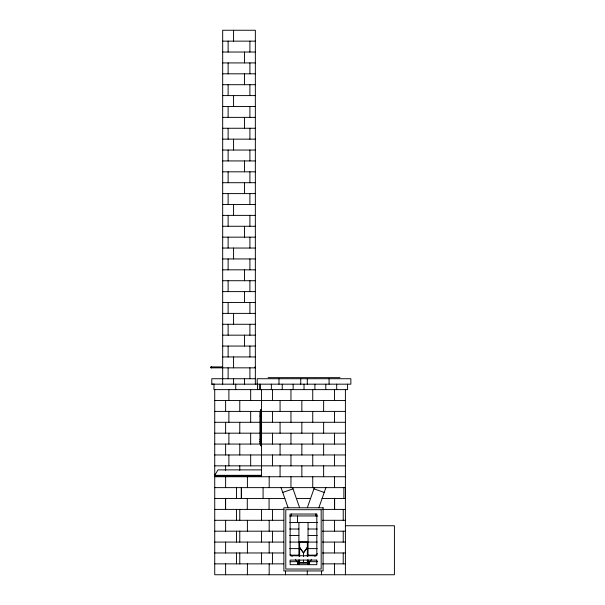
<?xml version="1.0" encoding="UTF-8"?>
<svg xmlns="http://www.w3.org/2000/svg" width="605" height="605" viewBox="0 0 605 605"><rect width="100%" height="100%" fill="white"/><g stroke="black" fill="none" stroke-linecap="round" stroke-linejoin="round"><path stroke-width="0.91" d="M255.348 367.84L211.024 367.84L210.585 367.401L211.024 366.97L222.579 366.97M211.024 366.97L211.463 367.401L211.024 367.84M307.332 507.731L314.366 487.63M318.865 507.731L325.906 487.63M303.483 556.532L303.483 552.781L307.332 547.336M307.332 547.525L303.483 552.97L299.626 547.525M260.483 427.864L260.483 428.476M311.469 559.686L309.473 561.682L309.473 564.48M314.797 556.358L317.459 553.696M282.739 492.447L293.017 488.855M222.678 41.14L255.348 41.14M222.678 52.03L255.348 52.03M222.678 62.92L255.348 62.92M222.678 73.81L255.348 73.81M222.678 84.7L255.348 84.7M222.678 95.59L255.348 95.59M222.678 106.48L255.348 106.48M222.678 117.37L255.348 117.37M222.678 128.26L255.348 128.26M222.678 139.15L255.348 139.15M222.678 150.04L255.348 150.04M222.678 160.93L255.348 160.93M222.678 171.82L255.348 171.82M222.678 182.71L255.348 182.71M222.678 193.6L255.348 193.6M222.678 204.49L255.348 204.49M222.678 215.38L255.348 215.38M222.678 226.27L255.348 226.27M222.678 237.16L255.348 237.16M222.678 248.05L255.348 248.05M222.678 258.94L255.348 258.94M222.678 269.83L255.348 269.83M222.678 280.72L255.348 280.72M222.678 291.61L255.348 291.61M222.678 302.5L255.348 302.5M222.678 313.39L255.348 313.39M222.678 324.28L255.348 324.28M222.678 335.17L255.348 335.17M222.678 346.06L255.348 346.06M222.678 356.95L255.348 356.95M210.585 367.401L211.024 367.401M211.463 367.401L222.579 367.401M268.091 377.641L339.965 377.641M255.348 378.73L211.788 378.73L211.788 384.236L214.51 384.236M211.788 384.175L350.855 384.175L350.855 378.73L257.201 378.73L257.201 384.175M214.73 400.51L345.41 400.51M261.557 409.767L260.468 409.767L260.468 445.704L261.557 445.704M214.73 411.4L260.649 411.4M261.557 411.4L345.41 411.4M260.468 411.672L259.923 411.672L259.923 443.798L260.468 443.798M259.923 416.028L260.468 416.028M214.73 422.29L260.649 422.29M261.557 422.29L345.41 422.29M214.73 433.18L260.649 433.18M261.557 433.18L345.41 433.18M259.923 439.442L260.468 439.442M259.923 441.348L260.468 441.348M259.923 441.892L260.468 441.892M214.73 444.07L260.649 444.07M261.557 444.07L345.41 444.07M214.73 454.96L345.41 454.96M214.73 465.85L345.41 465.85M261.557 469.881L217.997 469.881L214.73 475.326L261.557 475.326M214.73 476.195L261.557 476.195M214.73 476.74L345.41 476.74M214.73 487.63L345.508 487.63L345.508 498.52L322.094 498.52M214.73 498.52L284.864 498.52M296.397 498.52L310.554 498.52M214.73 509.41L284.002 509.41M322.359 509.41L345.41 509.41M289.704 515.944L317.761 515.944M214.73 520.3L283.7 520.3M322.359 520.3L345.41 520.3M289.689 522.478L317.761 522.478M345.41 525.745L394.415 525.745L394.415 574.75L214.73 574.75L214.73 389.62M289.689 529.012L298.908 529.012M308.051 529.012L317.27 529.012M214.73 531.19L283.7 531.19M322.359 531.19L345.41 531.19M289.689 535.546L298.908 535.546M308.051 535.546L317.27 535.546M214.73 542.08L283.7 542.08M289.689 542.08L298.908 542.08M299.626 542.103L307.332 542.103M308.051 542.08L317.27 542.08M322.359 542.08L345.41 542.08M289.689 548.614L298.908 548.614M308.051 548.614L317.27 548.614M214.73 552.97L283.7 552.97M322.359 552.97L345.41 552.97M290.612 555.148L298.908 555.148M308.051 555.148L316.347 555.148M290.12 561.682L298.908 561.682M308.051 561.682L317.761 561.682M214.73 563.86L283.7 563.86M322.359 563.86L345.41 563.86M313.942 488.855L324.22 492.447M290.173 554.361L292.17 556.358M295.497 559.686L297.494 561.682L297.494 564.48M299.626 547.336L303.483 552.781M292.586 487.63L299.626 507.731M281.053 487.63L288.086 507.731M347.588 384.175L347.588 389.62L213.966 389.62L213.966 384.175M345.41 389.62L345.41 574.75M343.874 487.63L343.874 498.52M343.232 509.41L343.232 520.3M343.232 531.19L343.232 542.08M343.232 552.97L343.232 563.86M336.698 384.175L336.698 389.62M334.618 498.52L334.618 509.41M334.52 389.62L334.52 400.51M334.52 411.4L334.52 422.29M334.52 433.18L334.52 444.07M334.52 454.96L334.52 465.85M334.52 476.74L334.52 487.63M334.52 498.52L334.52 509.41M334.52 520.3L334.52 531.19M334.52 542.08L334.52 552.97M334.52 563.86L334.52 574.75M329.075 378.73L329.075 384.175M325.808 384.175L325.808 389.62M323.63 400.51L323.63 411.4M323.63 422.29L323.63 433.18M323.63 444.07L323.63 454.96M323.63 465.85L323.63 476.74M321.452 571.12L321.452 574.75M315.462 514.076L315.462 515.944M314.918 384.175L314.918 389.62M312.74 389.62L312.74 400.51M312.74 411.4L312.74 422.29M312.74 433.18L312.74 444.07M312.74 454.96L312.74 465.85M312.74 476.74L312.74 487.63M308.928 564.586L308.928 562.771L298.038 562.771L298.038 564.586M308.709 564.662L308.709 562.99L298.25 562.99L298.25 564.662M308.051 522.478L308.051 556.078M308.051 559.814L308.051 564.48M307.295 378.73L307.295 384.175M307.332 556.532L307.332 541.914L299.626 541.914L299.626 556.494M307.332 560.101L307.332 562.771M307.295 571.12L307.295 574.75M304.028 384.175L304.028 389.62M303.483 560.101L303.483 562.771M301.85 400.51L301.85 411.4M301.85 422.29L301.85 433.18M301.85 444.07L301.85 454.96M301.85 465.85L301.85 476.74M300.761 378.73L300.761 384.175M299.626 560.079L299.626 562.771M298.908 522.478L298.908 556.078M298.908 559.814L298.908 564.48M297.494 515.944L297.494 522.478M293.138 384.175L293.138 389.62M291.504 514.076L291.504 515.944M290.96 389.62L290.96 400.51M290.96 411.4L290.96 422.29M290.96 433.18L290.96 444.07M290.96 454.96L290.96 465.85M290.96 476.74L290.96 487.63M285.515 571.12L285.515 574.75M282.248 384.175L282.248 389.62M280.07 400.51L280.07 411.4M280.07 422.29L280.07 433.18M280.07 444.07L280.07 454.96M280.07 465.85L280.07 476.74M278.981 378.73L278.981 384.175M272.447 389.62L272.447 400.51M272.447 411.4L272.447 422.29M272.447 433.18L272.447 444.07M272.447 454.96L272.447 465.85M272.447 509.41L272.447 520.3M272.447 531.19L272.447 542.08M272.447 552.97L272.447 563.86M271.358 384.175L271.358 389.62M269.18 476.74L269.18 487.63M269.074 498.52L269.074 509.41M269.18 520.3L269.18 531.19M269.18 542.08L269.18 552.97M269.18 563.86L269.18 574.75M263.084 487.63L263.084 498.52M261.557 389.62L261.557 476.74M261.557 509.41L261.557 520.3M261.557 531.19L261.557 542.08M261.557 552.97L261.557 563.86M261.012 409.767L261.012 445.704M260.468 384.175L260.468 389.62M259.379 384.175L259.379 389.62M257.526 384.175L257.526 389.62M255.348 384.236L255.348 30.25L222.678 30.25L222.678 384.175M255.023 366.985L255.023 367.825M250.667 389.62L250.667 400.51M250.667 411.4L250.667 422.29M250.667 433.18L250.667 444.07M250.667 454.96L250.667 465.85M249.903 41.14L249.903 52.03M249.903 62.92L249.903 73.81M249.903 84.7L249.903 95.59M249.903 106.48L249.903 117.37M249.903 128.26L249.903 139.15M249.903 150.04L249.903 160.93M249.903 171.82L249.903 182.71M249.903 193.6L249.903 204.49M249.903 215.38L249.903 226.27M249.903 237.16L249.903 248.05M249.903 258.94L249.903 269.83M249.903 280.72L249.903 291.61M249.903 302.5L249.903 313.39M249.903 324.28L249.903 335.17M249.903 346.06L249.903 356.95M249.903 367.84L249.903 378.73M247.4 476.74L247.4 487.63M247.4 520.3L247.4 531.19M247.4 542.08L247.4 552.97M247.4 563.86L247.4 574.75M247.294 498.52L247.294 509.41M244.458 52.03L244.458 62.92M244.458 73.81L244.458 84.7M244.458 117.37L244.458 128.26M244.458 160.93L244.458 171.82M244.458 182.71L244.458 193.6M244.458 226.27L244.458 237.16M244.458 269.83L244.458 280.72M244.458 291.61L244.458 302.5M244.458 335.17L244.458 346.06M244.458 378.73L244.458 384.175M241.41 487.63L241.41 498.52M241.304 487.63L241.304 498.52M239.777 400.51L239.777 411.4M239.777 422.29L239.777 433.18M239.777 444.07L239.777 454.96M239.777 465.85L239.777 470.387M239.777 509.41L239.777 520.3M239.777 531.19L239.777 542.08M239.777 552.97L239.777 563.86M236.51 487.63L236.51 498.52M236.51 509.41L236.51 520.3M236.51 531.19L236.51 542.08M236.51 552.97L236.51 563.86M235.746 384.175L235.746 389.62M233.568 30.25L233.568 41.14M233.568 95.59L233.568 106.48M233.568 139.15L233.568 150.04M233.568 204.49L233.568 215.38M233.568 248.05L233.568 258.94M233.568 313.39L233.568 324.28M233.568 356.95L233.568 367.84M233.568 378.73L233.568 384.175M228.887 389.62L228.887 400.51M228.887 411.4L228.887 422.29M228.887 433.18L228.887 444.07M228.887 454.96L228.887 465.85M228.123 41.14L228.123 52.03M228.123 62.92L228.123 73.81M228.123 84.7L228.123 95.59M228.123 106.48L228.123 117.37M228.123 128.26L228.123 139.15M228.123 150.04L228.123 160.93M228.123 171.82L228.123 182.71M228.123 193.6L228.123 204.49M228.123 215.38L228.123 226.27M228.123 237.16L228.123 248.05M228.123 258.94L228.123 269.83M228.123 280.72L228.123 291.61M228.123 302.5L228.123 313.39M228.123 324.28L228.123 335.17M228.123 346.06L228.123 356.95M228.123 367.84L228.123 378.73M225.62 400.51L225.62 411.4M225.62 422.29L225.62 433.18M225.62 444.07L225.62 454.96M225.62 465.85L225.62 470.387M225.62 476.74L225.62 487.63M225.62 498.52L225.62 509.41M225.62 520.3L225.62 531.19M225.62 542.08L225.62 552.97M225.62 563.86L225.62 574.75M225.514 498.52L225.514 509.41M211.463 366.97L211.463 367.84M323.085 507.776L283.881 507.776L283.881 570.938L323.085 570.938L323.085 507.776M321.179 509.682L285.787 509.682L285.787 569.033L321.179 569.033L321.179 509.682M316.823 514.038L290.143 514.038L290.143 555.745L316.823 555.745L316.823 514.038M316.823 560.101L290.143 560.101L290.143 564.677L316.823 564.677L316.823 560.101"/></g></svg>
